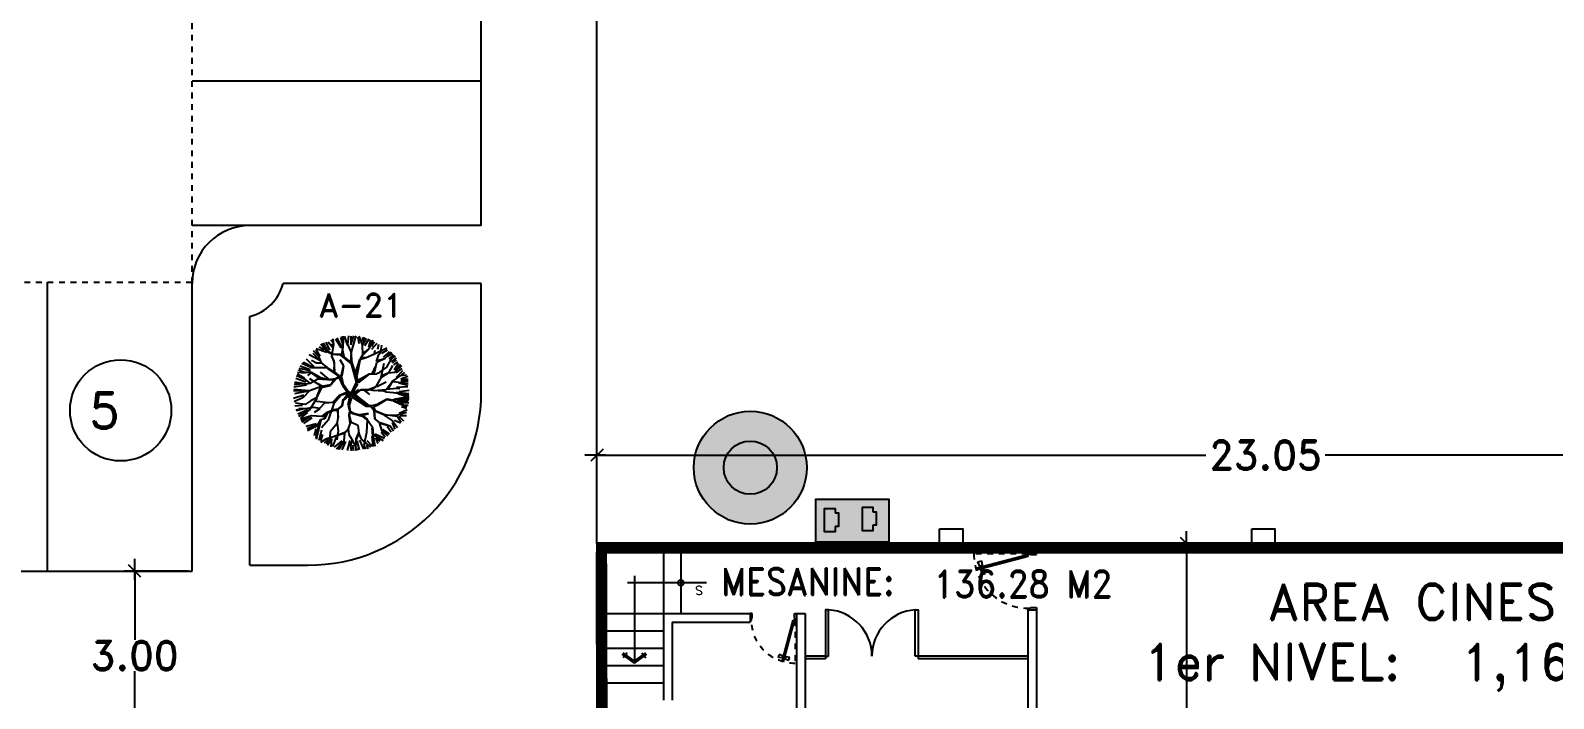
# Model space of a CAD drawing. Header units: millimetres. Extents: x 1590 to 1932, y -48 to 167.
# Drawn here: x 1730.23 to 1756.57, y 49.38 to 60.94 of the extents above; entities that cross this region are included whole.
import ezdxf

# ---------------------------------------------------------------- set-up
doc = ezdxf.new("R2010")
doc.units = ezdxf.units.MM
doc.header["$LTSCALE"] = 0.1
doc.header["$MEASUREMENT"] = 0
doc.header["$PDMODE"] = 35
doc.header["$PDSIZE"] = 0.75
for name, pattern in [('CENTERX2', [4, 2.5, -0.5, 0.5, -0.5]), ('DASHED', [0.75, 0.5, -0.25]), ('HIDDEN2', [0.1875, 0.125, -0.0625])]:
    doc.linetypes.add(name, pattern=pattern)
doc.layers.get('0').update_dxf_attribs({"linetype": 'CONTINUOUS'})
doc.layers.get('DEFPOINTS').update_dxf_attribs({"linetype": 'CONTINUOUS'})
for name, color, linetype in [('CABLEADO', 172, 'CONTINUOUS'), ('CALLES', 3, 'CONTINUOUS'), ('CAMARAS', 253, 'CONTINUOUS'), ('ESCALERA', 1, 'CONTINUOUS'), ('Eth2Salidas', 5, 'CONTINUOUS'), ('L-SITE-TREE', 6, 'CONTINUOUS'), ('MALLA', 2, 'BWIRE'), ('PARED', 4, 'CONTINUOUS'), ('PAREDES', 3, 'CONTINUOUS'), ('TEXT', 3, 'CONTINUOUS')]:
    doc.layers.add(name, color=color, linetype=linetype)
doc.styles.add('ROMAND', font='romand.shx')
doc.styles.get("Standard").update_dxf_attribs({"font": 'ISOCP'})
doc.linetypes.add('BWIRE', pattern='A,0.5,-0.2,["X",Standard,S=0.1,R=0,X=-0.1,Y=-0.05],-0.25', length=0.95)
doc.dimstyles.new('URBA', dxfattribs={"dimtxt": 20, "dimasz": 0.5, "dimexe": 1.25, "dimexo": 0.63, "dimgap": 0.63, "dimtad": 0, "dimtih": 1, "dimtoh": 1, "dimzin": 1, "dimdsep": 46, "dimtxsty": 'ROMAND', "dimcen": 2.5, "dimclrd": 1, "dimclre": 1, "dimclrt": 3, "dimadec": 0, "dimazin": 0, "dimtfac": 1, "dimtmove": 0, "dimatfit": 3, "dimfxl": 1, "dimtvp": 1, "dimtolj": 1, "dimtzin": 1, "dimarcsym": 0})

# ---------------------------------------------------------------- blocks, each defined once
blk = doc.blocks.new('P-GIRO-D')
at = {"color": 1, "linetype": 'HIDDEN2'}
blk.add_line((-0.03, 0.15), (-0.03, 1.08), dxfattribs=at)
at = {"color": 2}
for p, q in [((-0.31, 0.963), (-0.389, 0.952)), ((-0.389, 0.952), (-0.371, 0.884)), ((-0.297, 0.915), (-0.371, 0.884)), ((-0.281, 1.048), (-0.31, 1.041)), ((-0.31, 1.041), (-0.069, 0.142)), ((-0.31, 0.963), (-0.297, 0.915)), ((-0.288, 0.958), (-0.307, 0.953)), ((-0.28, 0.929), (-0.299, 0.924)), ((-0.281, 1.048), (-0.04, 0.15)), ((-0.239, 0.971), (-0.259, 0.966)), ((-0.232, 0.942), (-0.251, 0.937)), ((-0.242, 0.981), (-0.167, 1.011)), ((-0.242, 0.981), (-0.229, 0.933)), ((-0.229, 0.933), (-0.149, 0.944)), ((-0.167, 1.011), (-0.149, 0.944)), ((-1, 0.15), (-0.97, 0.15)), ((-0.96, 0), (-1, 0)), ((-0.97, 0.15), (-0.97, 0.1)), ((-0.97, 0.1), (-0.96, 0.1)), ((-0.96, 0.1), (-0.96, 0)), ((-0.04, 0.15), (-0.069, 0.142)), ((-0.04, 0.1), (-0.04, 0)), ((-0.03, 0.1), (-0.04, 0.1)), ((-0.04, 0), (0, 0)), ((-0.03, 0.15), (-0.03, 0.1)), ((0, 0.15), (-0.03, 0.15))]:
    blk.add_line(p, q, dxfattribs=at)
at = {"color": 1, "linetype": 'HIDDEN2'}
blk.add_arc((-0.04, 0.15), 0.93, 89.3839, 180, dxfattribs=at)
blk = doc.blocks.new('02PTRX04')
at = {"color": 0, "linetype": 'ByBlock'}
for p, q in [((-0.283, 0.406), (-0.242, 0.381)), ((-0.216, 0.36), (-0.269, 0.427)), ((-0.261, 0.427), (-0.217, 0.371)), ((-0.217, 0.371), (-0.252, 0.436)), ((-0.205, 0.365), (-0.246, 0.44)), ((-0.225, 0.446), (-0.195, 0.375)), ((-0.205, 0.448), (-0.167, 0.398)), ((-0.184, 0.464), (-0.164, 0.441)), ((-0.162, 0.406), (-0.175, 0.431)), ((-0.173, 0.321), (-0.158, 0.427)), ((-0.158, 0.427), (-0.164, 0.474)), ((-0.144, 0.474), (-0.096, 0.398)), ((-0.08, 0.384), (-0.128, 0.483)), ((-0.099, 0.486), (-0.083, 0.431)), ((-0.08, 0.451), (-0.087, 0.493)), ((-0.08, 0.493), (-0.076, 0.453)), ((-0.078, 0.39), (-0.08, 0.451)), ((-0.078, 0.373), (-0.072, 0.496)), ((-0.039, 0.423), (-0.063, 0.493)), ((-0.037, 0.425), (-0.028, 0.5)), ((-0.007, 0.36), (-0.037, 0.425)), ((-0.01, 0.421), (0.017, 0.499)), ((-0.01, 0.497), (-0.01, 0.421)), ((-0.005, 0.36), (0.036, 0.5)), ((0.05, 0.489), (0.06, 0.433)), ((0.09, 0.421), (0.061, 0.498)), ((0.094, 0.335), (0.09, 0.421)), ((0.091, 0.454), (0.111, 0.489)), ((0.091, 0.486), (0.091, 0.454)), ((0.092, 0.423), (0.124, 0.481)), ((0.144, 0.471), (0.109, 0.413)), ((0.144, 0.401), (0.162, 0.464)), ((0.147, 0.386), (0.182, 0.461)), ((0.172, 0.408), (0.194, 0.448)), ((0.172, 0.385), (0.217, 0.436)), ((0.222, 0.383), (0.232, 0.428)), ((0.25, 0.36), (0.259, 0.418)), ((-0.336, 0.225), (-0.42, 0.27)), ((-0.328, 0.231), (-0.392, 0.297)), ((-0.278, 0.285), (-0.369, 0.335)), ((-0.308, 0.264), (-0.351, 0.287)), ((-0.338, 0.35), (-0.278, 0.285)), ((-0.286, 0.32), (-0.332, 0.369)), ((-0.313, 0.381), (-0.278, 0.325)), ((-0.217, 0.356), (-0.31, 0.386)), ((-0.269, 0.264), (-0.308, 0.264)), ((-0.265, 0.266), (-0.286, 0.32)), ((-0.211, 0.225), (-0.265, 0.266)), ((-0.168, 0.337), (-0.216, 0.36)), ((-0.168, 0.341), (-0.205, 0.365)), ((-0.173, 0.321), (-0.155, 0.266)), ((-0.155, 0.283), (-0.173, 0.321)), ((-0.13, 0.339), (-0.168, 0.341)), ((-0.097, 0.332), (-0.168, 0.337)), ((-0.155, 0.266), (-0.158, 0.193)), ((-0.149, 0.188), (-0.155, 0.283)), ((-0.087, 0.337), (-0.13, 0.339)), ((-0.072, 0.238), (-0.102, 0.291)), ((-0.003, 0.257), (-0.097, 0.332)), ((-0.087, 0.337), (-0.078, 0.39)), ((-0.08, 0.343), (-0.078, 0.328)), ((-0.069, 0.317), (-0.078, 0.373)), ((0.004, 0.259), (-0.069, 0.317)), ((-0.011, 0.272), (-0.005, 0.358)), ((0.002, 0.264), (-0.007, 0.36)), ((0.031, 0.176), (0.068, 0.296)), ((0.044, 0.156), (0.072, 0.304)), ((0.072, 0.304), (0.094, 0.335)), ((0.075, 0.298), (0.122, 0.313)), ((0.081, 0.311), (0.124, 0.315)), ((0.094, 0.347), (0.147, 0.388)), ((0.096, 0.335), (0.147, 0.386)), ((0.122, 0.313), (0.193, 0.345)), ((0.193, 0.345), (0.3, 0.395)), ((0.195, 0.347), (0.199, 0.375)), ((0.199, 0.203), (0.214, 0.272)), ((0.212, 0.277), (0.233, 0.337)), ((0.214, 0.272), (0.287, 0.306)), ((0.218, 0.285), (0.285, 0.304)), ((0.233, 0.337), (0.25, 0.36)), ((0.258, 0.35), (0.308, 0.378)), ((0.273, 0.315), (0.323, 0.365)), ((0.287, 0.306), (0.341, 0.362)), ((0.3, 0.229), (0.341, 0.3)), ((0.306, 0.328), (0.345, 0.356)), ((0.306, 0.324), (0.35, 0.347)), ((0.321, 0.3), (0.361, 0.335)), ((0.341, 0.3), (0.375, 0.326)), ((0.341, 0.274), (0.384, 0.31)), ((0.351, 0.267), (0.386, 0.292)), ((0.361, 0.249), (0.396, 0.274)), ((-0.4, 0.118), (-0.48, 0.154)), ((-0.404, 0.176), (-0.472, 0.183)), ((-0.409, 0.13), (-0.47, 0.168)), ((-0.411, 0.182), (-0.462, 0.203)), ((-0.359, 0.196), (-0.457, 0.216)), ((-0.361, 0.206), (-0.447, 0.236)), ((-0.351, 0.223), (-0.435, 0.259)), ((-0.351, 0.225), (-0.426, 0.262)), ((-0.351, 0.182), (-0.411, 0.182)), ((-0.353, 0.18), (-0.385, 0.156)), ((-0.216, 0.223), (-0.351, 0.223)), ((-0.269, 0.135), (-0.351, 0.182)), ((-0.286, 0.133), (-0.351, 0.18)), ((-0.22, 0.124), (-0.286, 0.133)), ((-0.2, 0.124), (-0.271, 0.186)), ((-0.205, 0.12), (-0.269, 0.135)), ((-0.13, 0.171), (-0.216, 0.223)), ((-0.106, 0.146), (-0.207, 0.214)), ((-0.113, 0.146), (-0.143, 0.128)), ((-0.11, 0.137), (-0.138, 0.128)), ((-0.087, 0.143), (-0.13, 0.171)), ((-0.11, 0.137), (-0.084, 0.077)), ((-0.095, 0.122), (-0.106, 0.146)), ((-0.093, 0.152), (-0.074, 0.236)), ((-0.078, 0.068), (-0.093, 0.141)), ((-0.074, 0.075), (-0.087, 0.143)), ((-0.084, 0.15), (-0.072, 0.238)), ((0.038, 0.098), (-0.003, 0.257)), ((0.034, 0.161), (0.004, 0.259)), ((0.044, 0.152), (0.034, 0.161)), ((0.046, 0.092), (0.036, 0.15)), ((0.038, 0.163), (0.051, 0.214)), ((0.051, 0.092), (0.044, 0.152)), ((0.051, 0.115), (0.147, 0.171)), ((0.055, 0.102), (0.132, 0.154)), ((0.057, 0.092), (0.152, 0.167)), ((0.147, 0.171), (0.191, 0.176)), ((0.152, 0.167), (0.208, 0.171)), ((0.178, 0.176), (0.203, 0.234)), ((0.191, 0.176), (0.199, 0.203)), ((0.208, 0.171), (0.24, 0.184)), ((0.208, 0.062), (0.255, 0.141)), ((0.24, 0.184), (0.3, 0.229)), ((0.253, 0.143), (0.279, 0.262)), ((0.255, 0.141), (0.315, 0.18)), ((0.257, 0.156), (0.317, 0.182)), ((0.315, 0.18), (0.369, 0.186)), ((0.317, 0.18), (0.354, 0.244)), ((0.347, 0.105), (0.423, 0.158)), ((0.366, 0.206), (0.401, 0.262)), ((0.369, 0.186), (0.42, 0.255)), ((0.369, 0.186), (0.431, 0.242)), ((0.381, 0.181), (0.434, 0.216)), ((0.386, 0.143), (0.439, 0.201)), ((0.422, 0.128), (0.482, 0.151)), ((0.423, 0.158), (0.47, 0.161)), ((0.427, 0.163), (0.457, 0.183)), ((-0.505, 0.027), (-0.381, 0.023)), ((-0.392, 0.072), (-0.503, 0.057)), ((-0.374, 0.023), (-0.503, 0.034)), ((-0.426, 0.085), (-0.501, 0.077)), ((-0.392, 0.017), (-0.498, -0.001)), ((-0.497, 0.085), (-0.454, 0.087)), ((-0.396, 0.081), (-0.495, 0.098)), ((-0.399, 0.1), (-0.487, 0.13)), ((-0.368, 0.023), (-0.422, -0.033)), ((-0.359, 0.087), (-0.4, 0.118)), ((-0.361, 0.087), (-0.396, 0.081)), ((-0.265, 0.06), (-0.368, 0.023)), ((-0.26, 0.06), (-0.366, 0.128)), ((-0.295, 0.126), (-0.361, 0.087)), ((-0.275, 0.053), (-0.31, -0.039)), ((-0.265, 0.051), (-0.306, -0.037)), ((-0.301, 0.09), (-0.252, 0.064)), ((-0.215, 0.118), (-0.295, 0.126)), ((-0.183, 0.075), (-0.265, 0.06)), ((-0.263, 0.053), (-0.187, 0.07)), ((-0.16, 0.12), (-0.209, 0.12)), ((-0.143, 0.128), (-0.205, 0.12)), ((-0.138, 0.128), (-0.183, 0.075)), ((-0.151, 0.126), (-0.183, 0.075)), ((-0.046, 0.01), (-0.112, -0.016)), ((-0.039, 0.002), (-0.11, -0.018)), ((-0.037, 0.004), (-0.08, 0.064)), ((-0.042, 0.019), (-0.078, 0.068)), ((-0.008, 0.002), (-0.076, -0.059)), ((-0.039, 0.027), (-0.074, 0.075)), ((-0.074, -0.05), (-0.031, 0.008)), ((-0.02, 0.004), (-0.074, -0.05)), ((-0.005, 0.001), (-0.042, 0.019)), ((-0.005, 0.001), (-0.039, 0.027)), ((-0.008, 0.002), (-0.033, -0.104)), ((-0.008, 0.002), (0.038, 0.098)), ((-0.008, 0.002), (0.046, 0.092)), ((-0.008, 0.002), (0.006, -0.035)), ((0.008, 0.014), (0.004, 0.001)), ((0.004, 0.001), (0.012, -0.033)), ((0.012, -0.033), (0.016, 0.001)), ((0.016, 0.027), (0.051, 0.085)), ((0.016, 0.001), (0.016, 0.027)), ((0.017, 0.008), (0.06, 0.036)), ((0.019, -0.001), (0.051, 0.025)), ((0.027, -0.009), (0.077, 0.032)), ((0.051, 0.025), (0.081, 0.036)), ((0.077, 0.032), (0.098, 0.032)), ((0.081, 0.036), (0.148, 0.036)), ((0.098, 0.032), (0.152, -0.007)), ((0.111, 0.025), (0.156, 0.034)), ((0.141, 0.036), (0.208, 0.062)), ((0.148, 0.036), (0.191, 0.027)), ((0.165, 0.036), (0.21, 0.062)), ((0.191, 0.027), (0.296, 0.036)), ((0.214, 0.062), (0.294, 0.103)), ((0.227, 0.027), (0.272, 0.025)), ((0.262, 0.032), (0.294, 0.015)), ((0.294, 0.015), (0.358, 0.01)), ((0.296, 0.036), (0.347, 0.105)), ((0.302, 0.038), (0.382, 0.047)), ((0.313, 0.042), (0.352, 0.109)), ((0.352, 0.105), (0.485, 0.09)), ((0.358, 0.01), (0.491, -0.013)), ((0.382, 0.047), (0.412, 0.045)), ((0.384, 0.012), (0.49, 0.002)), ((0.386, 0.055), (0.482, 0.06)), ((0.401, 0.093), (0.482, 0.072)), ((0.409, 0.019), (0.495, 0.029)), ((0.422, 0.125), (0.485, 0.125)), ((0.422, 0.108), (0.485, 0.11)), ((-0.417, -0.014), (-0.505, -0.041)), ((-0.422, -0.033), (-0.501, -0.072)), ((-0.429, -0.102), (-0.495, -0.11)), ((-0.404, -0.095), (-0.488, -0.082)), ((-0.385, -0.129), (-0.46, -0.132)), ((-0.327, -0.121), (-0.428, -0.134)), ((-0.353, -0.059), (-0.404, -0.095)), ((-0.303, -0.041), (-0.37, -0.142)), ((-0.306, -0.037), (-0.353, -0.059)), ((-0.202, -0.08), (-0.329, -0.065)), ((-0.28, -0.129), (-0.327, -0.121)), ((-0.278, -0.132), (-0.327, -0.164)), ((-0.239, -0.084), (-0.28, -0.129)), ((-0.16, -0.076), (-0.239, -0.084)), ((-0.155, -0.078), (-0.207, -0.23)), ((-0.112, -0.016), (-0.17, -0.076)), ((-0.11, -0.018), (-0.16, -0.076)), ((-0.151, -0.076), (-0.099, -0.016)), ((-0.089, -0.104), (-0.123, -0.134)), ((-0.099, -0.117), (-0.123, -0.136)), ((-0.084, -0.108), (-0.099, -0.117)), ((-0.078, -0.048), (-0.089, -0.104)), ((-0.076, -0.059), (-0.084, -0.108)), ((-0.02, -0.013), (-0.035, -0.099)), ((-0.033, -0.104), (-0.02, -0.157)), ((-0.005, -0.035), (-0.024, -0.102)), ((-0.024, -0.102), (-0.016, -0.153)), ((0.006, -0.035), (0.122, -0.108)), ((0.021, -0.005), (0.146, -0.102)), ((0.021, -0.016), (0.117, -0.089)), ((0.023, -0.037), (0.021, -0.016)), ((0.115, -0.097), (0.023, -0.037)), ((0.117, -0.089), (0.034, -0.035)), ((0.146, -0.102), (0.115, -0.097)), ((0.122, -0.108), (0.163, -0.11)), ((0.152, -0.102), (0.173, -0.102)), ((0.163, -0.11), (0.191, -0.145)), ((0.173, -0.102), (0.218, -0.091)), ((0.184, -0.114), (0.199, -0.145)), ((0.186, -0.114), (0.229, -0.093)), ((0.218, -0.091), (0.3, -0.044)), ((0.229, -0.093), (0.298, -0.05)), ((0.298, -0.05), (0.356, -0.061)), ((0.3, -0.044), (0.35, -0.054)), ((0.35, -0.054), (0.459, -0.044)), ((0.356, -0.061), (0.444, -0.097)), ((0.438, -0.104), (0.358, -0.065)), ((0.453, -0.035), (0.362, -0.052)), ((0.391, -0.062), (0.485, -0.064)), ((0.401, -0.001), (0.49, -0.029)), ((0.414, -0.077), (0.49, -0.079)), ((0.427, -0.112), (0.472, -0.125)), ((0.476, -0.114), (0.438, -0.104)), ((0.48, -0.108), (0.44, -0.099)), ((0.444, -0.097), (0.485, -0.099)), ((0.493, -0.039), (0.453, -0.035)), ((0.459, -0.044), (0.491, -0.054)), ((0.493, -0.046), (0.468, -0.042)), ((-0.449, -0.134), (-0.486, -0.142)), ((-0.428, -0.134), (-0.482, -0.149)), ((-0.381, -0.14), (-0.467, -0.178)), ((-0.37, -0.142), (-0.462, -0.198)), ((-0.384, -0.165), (-0.445, -0.211)), ((-0.349, -0.192), (-0.445, -0.222)), ((-0.402, -0.218), (-0.445, -0.226)), ((-0.439, -0.235), (-0.402, -0.218)), ((-0.434, -0.243), (-0.355, -0.196)), ((-0.346, -0.211), (-0.419, -0.258)), ((-0.311, -0.261), (-0.399, -0.284)), ((-0.263, -0.198), (-0.349, -0.192)), ((-0.288, -0.261), (-0.314, -0.387)), ((-0.269, -0.23), (-0.31, -0.396)), ((-0.273, -0.228), (-0.303, -0.282)), ((-0.237, -0.218), (-0.273, -0.228)), ((-0.207, -0.23), (-0.265, -0.297)), ((-0.222, -0.166), (-0.263, -0.198)), ((-0.258, -0.2), (-0.222, -0.175)), ((-0.222, -0.175), (-0.243, -0.218)), ((-0.213, -0.168), (-0.237, -0.218)), ((-0.157, -0.14), (-0.222, -0.166)), ((-0.153, -0.145), (-0.213, -0.168)), ((-0.132, -0.263), (-0.189, -0.332)), ((-0.123, -0.136), (-0.157, -0.14)), ((-0.127, -0.149), (-0.153, -0.145)), ((-0.121, -0.2), (-0.132, -0.263)), ((-0.129, -0.258), (-0.121, -0.321)), ((-0.127, -0.136), (-0.121, -0.2)), ((-0.121, -0.209), (-0.119, -0.138)), ((-0.013, -0.248), (-0.033, -0.301)), ((-0.024, -0.16), (-0.028, -0.192)), ((-0.028, -0.192), (-0.018, -0.252)), ((-0.018, -0.166), (-0.026, -0.19)), ((-0.026, -0.19), (-0.011, -0.243)), ((-0.02, -0.157), (0.006, -0.172)), ((-0.016, -0.153), (0.015, -0.168)), ((-0.011, -0.243), (0.051, -0.274)), ((0.006, -0.172), (0.088, -0.196)), ((0.015, -0.168), (0.077, -0.188)), ((0.143, -0.172), (0.064, -0.183)), ((0.088, -0.188), (0.133, -0.224)), ((0.088, -0.196), (0.131, -0.23)), ((0.09, -0.188), (0.143, -0.172)), ((0.131, -0.23), (0.126, -0.338)), ((0.135, -0.226), (0.176, -0.291)), ((0.189, -0.147), (0.193, -0.218)), ((0.191, -0.145), (0.287, -0.188)), ((0.193, -0.218), (0.234, -0.25)), ((0.201, -0.218), (0.195, -0.149)), ((0.199, -0.145), (0.285, -0.181)), ((0.234, -0.25), (0.257, -0.325)), ((0.24, -0.256), (0.326, -0.28)), ((0.244, -0.25), (0.33, -0.278)), ((0.281, -0.19), (0.35, -0.237)), ((0.285, -0.181), (0.39, -0.194)), ((0.287, -0.188), (0.397, -0.185)), ((0.348, -0.249), (0.371, -0.309)), ((0.35, -0.237), (0.393, -0.293)), ((0.366, -0.231), (0.419, -0.253)), ((0.39, -0.194), (0.424, -0.248)), ((0.397, -0.185), (0.47, -0.162)), ((0.404, -0.195), (0.444, -0.236)), ((0.409, -0.17), (0.477, -0.137)), ((0.417, -0.19), (0.47, -0.19)), ((-0.306, -0.269), (-0.389, -0.304)), ((-0.303, -0.282), (-0.385, -0.321)), ((-0.313, -0.304), (-0.328, -0.365)), ((-0.265, -0.316), (-0.288, -0.405)), ((-0.255, -0.354), (-0.273, -0.41)), ((-0.226, -0.394), (-0.271, -0.422)), ((-0.067, -0.344), (-0.226, -0.394)), ((-0.215, -0.39), (-0.054, -0.332)), ((-0.189, -0.332), (-0.196, -0.426)), ((-0.177, -0.39), (-0.182, -0.461)), ((-0.137, -0.377), (-0.169, -0.458)), ((-0.121, -0.321), (-0.132, -0.4)), ((-0.065, -0.344), (-0.071, -0.409)), ((-0.031, -0.306), (-0.065, -0.344)), ((-0.033, -0.301), (-0.028, -0.355)), ((-0.028, -0.355), (0, -0.4)), ((0.053, -0.346), (0.03, -0.398)), ((0.06, -0.344), (0.032, -0.402)), ((0.051, -0.274), (0.06, -0.344)), ((0.055, -0.327), (0.053, -0.346)), ((0.06, -0.344), (0.079, -0.394)), ((0.079, -0.394), (0.161, -0.463)), ((0.126, -0.338), (0.103, -0.448)), ((0.171, -0.299), (0.176, -0.366)), ((0.182, -0.458), (0.173, -0.37)), ((0.176, -0.291), (0.182, -0.355)), ((0.176, -0.366), (0.191, -0.456)), ((0.18, -0.355), (0.197, -0.456)), ((0.182, -0.355), (0.27, -0.407)), ((0.199, -0.347), (0.28, -0.387)), ((0.202, -0.382), (0.222, -0.433)), ((0.205, -0.382), (0.24, -0.412)), ((0.252, -0.334), (0.288, -0.375)), ((0.257, -0.325), (0.311, -0.366)), ((0.265, -0.312), (0.321, -0.349)), ((0.305, -0.281), (0.338, -0.332)), ((0.33, -0.278), (0.36, -0.323)), ((-0.207, -0.397), (-0.24, -0.43)), ((-0.205, -0.4), (-0.22, -0.438)), ((-0.196, -0.426), (-0.211, -0.448)), ((-0.088, -0.408), (-0.154, -0.463)), ((-0.071, -0.409), (-0.138, -0.482)), ((-0.123, -0.48), (-0.082, -0.426)), ((-0.071, -0.411), (-0.114, -0.484)), ((-0.056, -0.415), (-0.088, -0.486)), ((-0.02, -0.405), (-0.043, -0.493)), ((0, -0.4), (-0.013, -0.45)), ((-0.013, -0.45), (-0.007, -0.495)), ((0.002, -0.4), (0.045, -0.491)), ((0.005, -0.445), (0.01, -0.491)), ((0.032, -0.402), (0.03, -0.493)), ((0.043, -0.41), (0.063, -0.486)), ((0.066, -0.403), (0.098, -0.481)), ((0.103, -0.448), (0.118, -0.48)), ((0.121, -0.445), (0.139, -0.478)), ((0.129, -0.405), (0.172, -0.453))]:
    blk.add_line(p, q, dxfattribs=at)
blk = doc.blocks.new('UTP1$0$DIMBLOCK')
at = {"color": 1}
blk.add_line((-7.5, 0), (10.5, 0), dxfattribs=at)
at = {"color": 4}
blk.add_line((-5.25, -5.25), (5.25, 5.25), dxfattribs=at)
blk = doc.blocks.new('*D284')
at = {"color": 1, "linetype": 'Continuous', "transparency": 16777216}
for p, q in [((1732.965, 51.587), (1731.856, 51.587)), ((1732.036, 51.567), (1732.036, 50.394)), ((1732.036, 48.607), (1732.036, 49.854)), ((1732.965, 48.587), (1731.856, 48.587))]:
    blk.add_line(p, q, dxfattribs=at)
at = {"layer": 'DEFPOINTS', "color": 0, "linetype": 'Continuous', "transparency": 16777216}
for p in [(1733.028, 51.587), (1732.036, 48.587), (1733.028, 48.587)]:
    blk.add_point(p, dxfattribs=at)
at = {"color": 1, "linetype": 'Continuous', "transparency": 16777216, "xscale": 0.02, "yscale": 0.02, "zscale": 0.02}
for p, rotation in [((1732.036, 51.587), 90), ((1732.036, 48.587), 270)]:
    blk.add_blockref('UTP1$0$DIMBLOCK', p, dxfattribs=dict(at, rotation=rotation))
at = {"color": 3, "linetype": 'Continuous', "transparency": 16777216, "insert": (1732.036, 50.124), "char_height": 0.5, "attachment_point": 5, "style": 'ROMAND'}
blk.add_mtext('\\A1;3.00', dxfattribs=at)
blk = doc.blocks.new('*D324')
at = {"color": 1, "linetype": 'Continuous', "transparency": 16777216}
for p, q in [((1740.028, 52.872), (1740.028, 53.773)), ((1762.757, 52.872), (1762.757, 53.773)), ((1740.048, 53.593), (1750.554, 53.593)), ((1762.737, 53.593), (1752.618, 53.593))]:
    blk.add_line(p, q, dxfattribs=at)
at = {"layer": 'DEFPOINTS', "color": 0, "linetype": 'Continuous', "transparency": 16777216}
for p in [(1762.757, 53.593), (1740.028, 52.81), (1762.757, 52.81)]:
    blk.add_point(p, dxfattribs=at)
at = {"color": 1, "linetype": 'Continuous', "transparency": 16777216, "xscale": 0.02, "yscale": 0.02, "zscale": 0.02, "rotation": 180}
blk.add_blockref('UTP1$0$DIMBLOCK', (1740.028, 53.593), dxfattribs=at)
at = {"color": 1, "linetype": 'Continuous', "transparency": 16777216, "xscale": 0.02, "yscale": 0.02, "zscale": 0.02}
blk.add_blockref('UTP1$0$DIMBLOCK', (1762.757, 53.593), dxfattribs=at)
at = {"color": 3, "linetype": 'Continuous', "transparency": 16777216, "insert": (1751.586, 53.593), "char_height": 0.5, "attachment_point": 5, "style": 'ROMAND'}
blk.add_mtext('\\A1;23.05', dxfattribs=at)
blk = doc.blocks.new('*D362')
at = {"color": 1, "linetype": 'Continuous', "transparency": 16777216}
for p, q in [((1749.613, 52.065), (1750.4, 52.065)), ((1750.22, 52.045), (1750.22, 37.475)), ((1750.22, 26.085), (1750.22, 36.935)), ((1749.613, 26.065), (1750.4, 26.065))]:
    blk.add_line(p, q, dxfattribs=at)
at = {"layer": 'DEFPOINTS', "color": 0, "linetype": 'Continuous', "transparency": 16777216}
for p in [(1749.551, 52.065), (1750.22, 52.065), (1749.551, 26.065)]:
    blk.add_point(p, dxfattribs=at)
at = {"color": 1, "linetype": 'Continuous', "transparency": 16777216, "xscale": 0.02, "yscale": 0.02, "zscale": 0.02}
for p, rotation in [((1750.22, 52.065), 90), ((1750.22, 26.065), 270)]:
    blk.add_blockref('UTP1$0$DIMBLOCK', p, dxfattribs=dict(at, rotation=rotation))
at = {"color": 3, "linetype": 'Continuous', "transparency": 16777216, "insert": (1750.22, 37.205), "char_height": 0.5, "attachment_point": 5, "style": 'ROMAND'}
blk.add_mtext('\\A1;26.10', dxfattribs=at)
blk = doc.blocks.new('dosSALIDAS')
at = {"layer": 'Eth2Salidas', "linetype": 'Continuous'}
h = blk.add_hatch(color=0, dxfattribs=at)
h.dxf.hatch_style = 1
h.paths.add_polyline_path([(0.325, 0), (0, 0), (0, -0.55), (0.325, -0.55)])
h.paths.add_polyline_path([(0.12, -0.171), (0.12, -0.146), (0.079, -0.146), (0.079, -0.065), (0.255, -0.065), (0.255, -0.146), (0.222, -0.146), (0.222, -0.171)], flags=16)
h.paths.add_polyline_path([(0.264, -0.351), (0.264, -0.431), (0.23, -0.431), (0.23, -0.456), (0.128, -0.456), (0.128, -0.431), (0.087, -0.431), (0.087, -0.351)], flags=16)
h = blk.add_hatch(color=256, dxfattribs=at)
h.dxf.hatch_style = 1
h.paths.add_polyline_path([(0.222, -0.171), (0.222, -0.146), (0.255, -0.146), (0.255, -0.065), (0.079, -0.065), (0.079, -0.146), (0.12, -0.146), (0.12, -0.171)])
h = blk.add_hatch(color=256, dxfattribs=at)
h.dxf.hatch_style = 1
h.paths.add_polyline_path([(0.23, -0.456), (0.23, -0.431), (0.264, -0.431), (0.264, -0.351), (0.087, -0.351), (0.087, -0.431), (0.128, -0.431), (0.128, -0.456)])
at = {"layer": 'Eth2Salidas', "color": 18, "linetype": 'Continuous', "true_color": 0x000000}
blk.add_lwpolyline([(0, 0), (0.325, 0), (0.325, -0.55), (0, -0.55)], close=True, dxfattribs=at)
for points in [[(0.12, -0.146), (0.079, -0.146), (0.079, -0.065), (0.255, -0.065), (0.255, -0.146), (0.222, -0.146)], [(0.222, -0.146), (0.222, -0.171), (0.12, -0.171), (0.12, -0.146)], [(0.128, -0.431), (0.087, -0.431), (0.087, -0.351), (0.264, -0.351), (0.264, -0.431), (0.23, -0.431)], [(0.23, -0.431), (0.23, -0.456), (0.128, -0.456), (0.128, -0.431)]]:
    blk.add_lwpolyline(points, dxfattribs=at)
blk = doc.blocks.new('cams')
at = {"layer": 'CAMARAS', "linetype": 'Continuous', "true_color": 0xffffff}
h = blk.add_hatch(color=7, dxfattribs=at)
h.dxf.hatch_style = 1
h.paths.add_polyline_path([(-0.977, 0, 1), (0.977, 0, 1)])
h.paths.add_polyline_path([(0.46, 0, -1), (-0.46, 0, -1)], flags=16)
at = {"layer": 'CAMARAS', "linetype": 'Continuous', "true_color": 0x939598}
h = blk.add_hatch(color=252, dxfattribs=at)
h.dxf.hatch_style = 1
h.paths.add_polyline_path([(-0.46, 0, 1), (0.46, 0, 1)])
at = {"layer": 'CAMARAS', "color": 0, "linetype": 'Continuous'}
for radius in [0.977, 0.977, 0.977, 0.46]:
    blk.add_circle((0, 0), radius, dxfattribs=at)

msp = doc.modelspace()

# ---------------------------------------------------------------- linework, layer by layer
at = {"color": 2, "linetype": 'Continuous'}
for p, q in [((1738.0279, 60.0654), (1733.0279, 60.0654)), ((1734.0279, 57.5654), (1733.0279, 57.5654)), ((1730.5279, 51.5869), (1730.5279, 56.5869)), ((1738.0278, 56.5654), (1734.6025, 56.5654)), ((1738.0278, 54.6879), (1738.0278, 56.5654)), ((1734.0279, 51.6879), (1734.0279, 55.9908)), ((1734.0279, 51.6879), (1735.0278, 51.6879))]:
    msp.add_line(p, q, dxfattribs=at)
at = {"color": 3, "linetype": 'Continuous'}
msp.add_line((1732.4055, 51.5869), (1733.0279, 51.5869), dxfattribs=at)
at = {"color": 2, "linetype": 'Continuous'}
msp.add_circle((1731.7929, 54.3672), 0.8758, dxfattribs=at)
at = {"color": 8, "linetype": 'Continuous'}
msp.add_circle((1741.4779, 51.3842), 0.0506, dxfattribs=at)
at = {"color": 2, "linetype": 'Continuous'}
for centre, radius, start, end in [((1733.8279, 56.7654), 0.8, 284.47751, 345.52249), ((1735.0278, 54.6879), 3, 270, 0)]:
    msp.add_arc(centre, radius, start, end, dxfattribs=at)
at = {"layer": 'CABLEADO', "linetype": 'Continuous', "const_width": 0.2}
for points in [[(1762.8321, 74.0654), (1762.849, 51.9904), (1740.0279, 51.9904)], [(1740.1039, 51.9154), (1740.1779, 26.4654)]]:
    msp.add_lwpolyline(points, dxfattribs=at)
at = {"layer": 'CALLES', "color": 6, "linetype": 'Continuous'}
for points in [[(1745.951, 52.3154), (1746.351, 52.3154), (1746.351, 51.9154), (1745.951, 51.9154)], [(1751.351, 52.3154), (1751.751, 52.3154), (1751.751, 51.9154), (1751.351, 51.9154)]]:
    msp.add_lwpolyline(points, close=True, dxfattribs=at)
at = {"layer": 'ESCALERA'}
for p, q in [((1741.9234, 51.3842), (1740.5589, 51.3842)), ((1740.6779, 51.5031), (1740.6779, 49.9918)), ((1740.6779, 49.9918), (1740.4633, 50.1478)), ((1740.5506, 50.1723), (1740.4808, 50.085)), ((1740.6955, 50.0161), (1740.4809, 50.1721)), ((1740.6602, 50.0161), (1740.8748, 50.1721)), ((1740.6779, 49.9918), (1740.8925, 50.1478)), ((1740.8052, 50.1723), (1740.875, 50.085))]:
    msp.add_line(p, q, dxfattribs=at)
at = {"layer": 'MALLA'}
for p, q in [((1743.9822, 50.1154), (1743.9822, 50.0654)), ((1745.5822, 50.1154), (1745.5822, 50.0654))]:
    msp.add_line(p, q, dxfattribs=at)
at = {"layer": 'MALLA', "ltscale": 0.5}
for points in [[(1744.0322, 50.1154), (1744.0322, 50.9154), (1743.9822, 50.9154), (1743.9822, 50.1154)], [(1745.5322, 50.1154), (1745.5322, 50.9154), (1745.5822, 50.9154), (1745.5822, 50.1154)]]:
    msp.add_lwpolyline(points, close=True, dxfattribs=at)
for points in [[(1743.9822, 50.1154), (1743.6279, 50.1154)], [(1743.9822, 50.0654), (1743.6279, 50.0654)], [(1747.476, 50.1154), (1745.5822, 50.1154)], [(1747.476, 50.0654), (1745.5822, 50.0654)]]:
    msp.add_lwpolyline(points, dxfattribs=at)
at = {"layer": 'MALLA', "color": 1, "linetype": 'Continuous', "ltscale": 0.5}
for centre, start, end in [((1743.9792, 50.1142), 0.08825, 86.21653), ((1745.5852, 50.1142), 93.78347, 179.91175)]:
    msp.add_arc(centre, 0.803, start, end, dxfattribs=at)
at = {"layer": 'PARED', "color": 2}
msp.add_line((1740.0279, 52.0654), (1740.0279, 74.0654), dxfattribs=at)
at = {"layer": 'PARED', "color": 3}
for p, q in [((1738.0279, 57.5654), (1738.0279, 72.5654)), ((1738.0279, 57.5654), (1734.0279, 57.5654)), ((1733.0279, 51.5869), (1733.0279, 56.5654)), ((1720.5279, 51.5869), (1732.4055, 51.5869)), ((1741.1779, 50.8529), (1742.1779, 50.8529)), ((1741.1779, 50.8529), (1741.1779, 49.3529)), ((1742.1779, 50.8529), (1742.6779, 50.8529)), ((1742.6779, 50.8529), (1742.6779, 50.7029)), ((1743.4779, 50.8529), (1743.6279, 50.8529)), ((1743.4779, 50.8529), (1743.4779, 48.2904)), ((1743.6279, 50.8529), (1743.6279, 48.2904)), ((1747.476, 50.9154), (1747.476, 48.2904)), ((1747.476, 50.9154), (1747.626, 50.9154)), ((1747.626, 50.9154), (1747.626, 48.2904)), ((1741.3279, 50.7029), (1741.3279, 49.3529)), ((1741.3279, 50.7029), (1742.6779, 50.7029))]:
    msp.add_line(p, q, dxfattribs=at)
at = {"layer": 'PARED', "color": 4}
for p, q in [((1745.951, 52.0654), (1740.0279, 52.0654)), ((1740.0279, 52.0654), (1740.0279, 48.2904)), ((1748.976, 51.9154), (1740.1779, 51.9154)), ((1740.1779, 51.9154), (1740.1779, 48.2904)), ((1748.976, 52.0654), (1746.351, 52.0654)), ((1751.351, 52.0654), (1748.976, 52.0654)), ((1762.849, 51.9154), (1748.976, 51.9154)), ((1756.751, 52.0654), (1751.751, 52.0654))]:
    msp.add_line(p, q, dxfattribs=at)
at = {"layer": 'PARED', "color": 8, "linetype": 'CENTERX2'}
for p, q in [((1748.976, 51.9904), (1740.0279, 51.9904)), ((1762.999, 51.9904), (1748.976, 51.9904))]:
    msp.add_line(p, q, dxfattribs=at)
at = {"layer": 'PARED', "color": 1}
for p, q in [((1741.1779, 51.9154), (1741.1779, 50.8529)), ((1741.4779, 51.9154), (1741.4779, 50.8529)), ((1740.1779, 50.8529), (1741.1779, 50.8529)), ((1740.1779, 50.5529), (1741.1779, 50.5529)), ((1740.1779, 50.2529), (1741.1779, 50.2529)), ((1740.1779, 49.9529), (1741.1779, 49.9529)), ((1740.1779, 49.6529), (1741.1779, 49.6529))]:
    msp.add_line(p, q, dxfattribs=at)
at = {"layer": 'PARED', "color": 3}
msp.add_arc((1734.0279, 56.5654), 1, 90, 180, dxfattribs=at)
at = {"layer": 'PAREDES', "color": 2, "linetype": 'DASHED'}
for p, q in [((1733.0279, 56.5654), (1733.0279, 73.5654)), ((1719.5279, 56.5869), (1733.0279, 56.5869))]:
    msp.add_line(p, q, dxfattribs=at)

# ---------------------------------------------------------------- block references
at = {"layer": 'CAMARAS', "color": 0, "linetype": 'Continuous'}
msp.add_blockref('cams', (1742.6792, 53.3761), dxfattribs=at)
at = {"layer": 'Eth2Salidas', "color": 0, "linetype": 'Continuous', "xscale": 2.294213201718801, "yscale": 2.294213201718801, "zscale": 2.294213201718801, "rotation": 90}
msp.add_blockref('dosSALIDAS', (1743.8114, 52.0849), dxfattribs=at)
at = {"layer": 'L-SITE-TREE', "color": 1, "xscale": 2, "yscale": 2, "zscale": 2}
msp.add_blockref('02PTRX04', (1735.7929, 54.6575), dxfattribs=at)
at = {"layer": 'PARED', "rotation": 90}
msp.add_blockref('P-GIRO-D', (1747.626, 51.9154), dxfattribs=at)
at = {"layer": 'PARED', "xscale": -0.8, "yscale": 0.8, "rotation": 180}
msp.add_blockref('P-GIRO-D', (1743.4779, 50.8529), dxfattribs=at)

# ---------------------------------------------------------------- texts
at = {"layer": 'ESCALERA', "color": 2, "style": 'ROMAND'}
msp.add_text('S', height=0.15, rotation=180, dxfattribs=at).set_placement((1741.8585, 51.3286))
at = {"layer": 'TEXT', "color": 2, "style": 'ROMAND'}
for s, height, p in [('A-21', 0.4, (1735.221, 55.9873)), ('5', 0.625, (1731.2477, 54.0529))]:
    msp.add_text(s, height=height, dxfattribs=at).set_placement(p)
at = {"layer": 'TEXT', "color": 2, "style": 'ROMAND', "width": 0.9}
for s, p in [('MESANINE:', (1742.1716, 51.1696)), ('136.28 M2', (1745.8463, 51.1297))]:
    msp.add_text(s, height=0.46875, dxfattribs=at).set_placement(p)
at = {"layer": 'TEXT', "style": 'ROMAND'}
for s, p in [('AREA CINES', (1751.633, 50.7432)), ('1er NIVEL:', (1749.4763, 49.7012)), ('1,164.38 M2', (1754.9622, 49.7012))]:
    msp.add_text(s, height=0.625, dxfattribs=at).set_placement(p)

# ---------------------------------------------------------------- dimensions: what is measured, and where the dimension line sits
at = {"color": 7, "linetype": 'Continuous'}
dim = msp.add_linear_dim(base=(1762.7571, 53.5928), p1=(1740.0279, 52.8099), p2=(1762.7571, 52.8099), text='23.05', dimstyle='URBA', override={"dimtxt": 0.5, "dimasz": 0.02, "dimexe": 0.18, "dimexo": 0.0625, "dimgap": 0.02, "dimzin": 0, "dimblk1": 'UTP1$0$DIMBLOCK', "dimblk2": 'UTP1$0$DIMBLOCK', "dimsah": 1, "dimcen": 0.09, "dimtdec": 4, "dimtofl": 0, "dimtvp": 0, "dimtzin": 0}, dxfattribs=at)
dim.commit()
dim.dimension.update_dxf_attribs({"geometry": '*D324', "text_midpoint": (1751.5857, 53.5928), "dimtype": 160})
at = {"color": 8, "linetype": 'Continuous'}
dim = msp.add_linear_dim(base=(1750.2204, 52.0654), p1=(1749.551, 26.0654), p2=(1749.551, 52.0654), angle=90, text='26.10', dimstyle='URBA', override={"dimtxt": 0.5, "dimasz": 0.02, "dimexe": 0.18, "dimexo": 0.0625, "dimgap": 0.02, "dimzin": 0, "dimblk1": 'UTP1$0$DIMBLOCK', "dimblk2": 'UTP1$0$DIMBLOCK', "dimsah": 1, "dimcen": 0.09, "dimtdec": 4, "dimtofl": 0, "dimtvp": 0, "dimtzin": 0}, dxfattribs=at)
dim.commit()
dim.dimension.update_dxf_attribs({"geometry": '*D362', "text_midpoint": (1750.2204, 37.2049), "dimtype": 160})
at = {"color": 7, "linetype": 'Continuous'}
dim = msp.add_linear_dim(base=(1732.0359, 48.5869), p1=(1733.0279, 51.5869), p2=(1733.0279, 48.5869), angle=90, dimstyle='URBA', override={"dimtxt": 0.5, "dimasz": 0.02, "dimexe": 0.18, "dimexo": 0.0625, "dimgap": 0.02, "dimzin": 0, "dimblk1": 'UTP1$0$DIMBLOCK', "dimblk2": 'UTP1$0$DIMBLOCK', "dimsah": 1, "dimcen": 0.09, "dimtdec": 4, "dimtofl": 0, "dimtvp": 0, "dimtzin": 0}, dxfattribs=at)
dim.commit()
dim.dimension.update_dxf_attribs({"geometry": '*D284', "text_midpoint": (1732.0359, 50.1243), "dimtype": 160})

doc.saveas('drawing.dxf')
